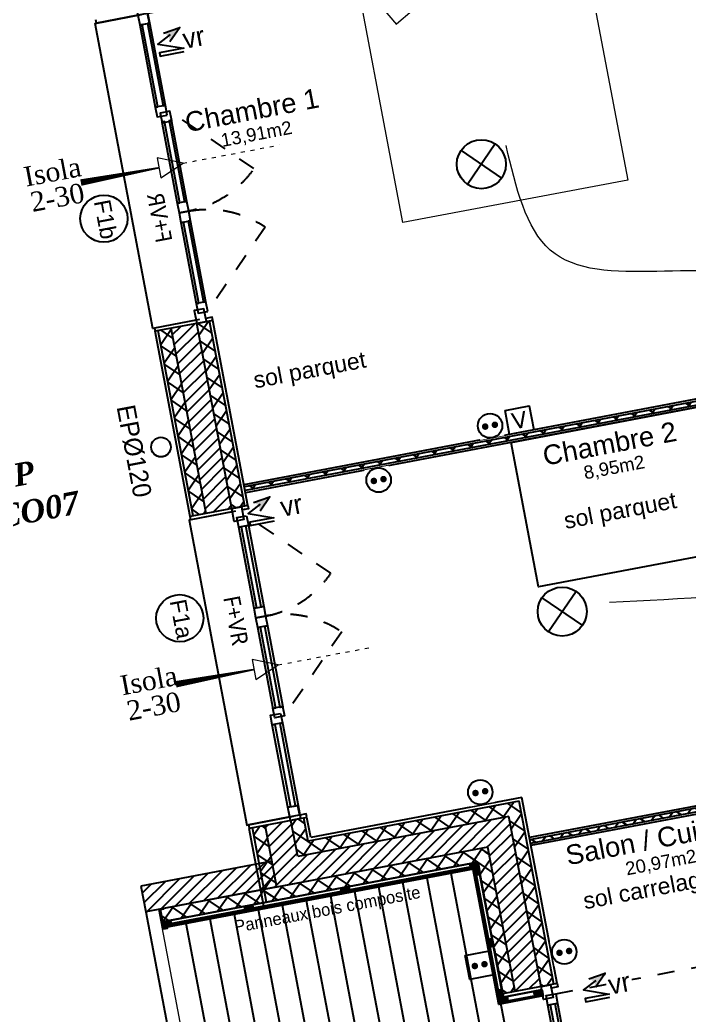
# Model space of a CAD drawing. Header units: centimetres. Extents: x 209280 to 319866, y -365283 to -277503.
# Drawn here: x 214149 to 218243, y -330069 to -323979 of the extents above; entities that cross this region are included whole.
import ezdxf

# ---------------------------------------------------------------- set-up
doc = ezdxf.new("R2010")
doc.units = ezdxf.units.CM
doc.linetypes.add('ACAD_ISO03W100', pattern=[30, 12, -18])
doc.linetypes.add('Style de ligne -1', pattern=[0.41664, 0.20828, -0.20836])
doc.layers.get('0').update_dxf_attribs({"color": 252})
for name, color, linetype in [('3-BAT C-Niveau 1', 252, 'Continuous'), ('prlm-EAU-EPEXT', 145, 'Continuous'), ('prlm-VMC', 93, 'Continuous')]:
    doc.layers.add(name, color=color, linetype=linetype)
doc.layers.add('prlm-ELEC-CFA', color=1, linetype='Continuous', lineweight=25)
doc.layers.add('prlm-ELEC-CFO', color=1, linetype='Continuous', lineweight=25)
doc.layers.add('prlm-ZEROPLOT', color=254, linetype='Continuous', plot=False)
doc.styles.add('Futura Book', font='')
doc.styles.add('Futura Std Book', font='')
doc.styles.add('Helvetica', font='arial.ttf')
doc.styles.add('Lucida Grande', font='')
doc.styles.add('prlm-eau-ep', font='timesbi.ttf', dxfattribs={"height": 18})
doc.styles.add('prlm-elec-cfo', font='comic.ttf', dxfattribs={"height": 12})
doc.styles.add('prlm-vmc', font='pala.ttf', dxfattribs={"height": 14})
doc.styles.get("Standard").update_dxf_attribs({"font": 'isocp.shx', "height": 100})
doc.styles.get('Futura Book').set_extended_font_data('Futura Book')
doc.styles.get('Futura Std Book').set_extended_font_data('Futura Std Book')
doc.styles.get('Lucida Grande').set_extended_font_data('Lucida Grande')
pattern_1 = [(145.723595, (88960.93, 134700.79), (-45.054865, -66.106423), []), (235.723595, (88960.93, 134700.79), (-66.106423, 45.054865), [])]
pattern_2 = [(45, (89146.82, 134700.79), (-31.2347524, 39.0434405), [])]
pattern_3 = [(45, (0, 0), (0, -1), [])]

# ---------------------------------------------------------------- blocks, each defined once
blk = doc.blocks.new('FENETRE TYPE 1')
at = {"linetype": 'Style de ligne -1', "ltscale": 50.8}
for p, q in [((48.17, 60.17), (4, 16)), ((84.68, 59.99), (128.67, 16))]:
    blk.add_line(p, q, dxfattribs=at)
at = {"linetype": 'Continuous'}
blk.add_line((0, 16), (0, 14), dxfattribs=at)
at = {"linetype": 'Continuous', "lineweight": 25, "flags": 128}
for points in [[(-2, 18), (0, 18), (0, 14)], [(192, 18), (190, 18), (190, 14)], [(0, 8), (0, -18), (-2, -18)], [(190, 7.7), (190, -18), (192, -18)]]:
    blk.add_lwpolyline(points, dxfattribs=at)
at = {"linetype": 'Continuous', "flags": 128}
for points in [[(-2, 14), (6, 14), (6, 8), (-2, 8)], [(4, 16), (10, 16), (10, 10), (4, 10)], [(10, 16), (60.46, 16), (60.46, 14.5), (10, 14.5)], [(60.46, 16), (66.46, 16), (66.46, 10), (60.46, 10)], [(66.46, 16), (72.46, 16), (72.46, 10), (66.46, 10)], [(72.46, 16), (123.05, 16), (123.05, 14.5), (72.46, 14.5)], [(122.67, 16), (128.67, 16), (128.67, 10), (122.67, 10)], [(126.67, 14), (132.67, 14), (132.67, 7.7), (126.67, 7.7)], [(132.67, 14), (184, 14), (184, 12.5), (132.67, 12.5)], [(184, 14), (192.25, 14), (192.25, 7.7), (184, 7.7)], [(184, 13.7), (190, 13.7), (190, 7.7), (184, 7.7)], [(10, 11.5), (60.46, 11.5), (60.46, 10), (10, 10)], [(72.46, 11.5), (123.05, 11.5), (123.05, 10), (72.46, 10)], [(132.67, 9.2), (184, 9.2), (184, 7.7), (132.67, 7.7)]]:
    blk.add_lwpolyline(points, close=True, dxfattribs=at)
blk.add_lwpolyline([(0, 10), (0, -19), (190, -19), (190, 10)], dxfattribs=at)
at = {"linetype": 'Style de ligne -1', "ltscale": 50.8}
for centre, radius, start, end in [((4, 16), 62.46, 360, 45), ((128.67, 16), 62.21, 136.63922, 180)]:
    blk.add_arc(centre, radius, start, end, dxfattribs=at)
at = {"insert": (50.38, 2.81), "char_height": 10.161, "attachment_point": 1, "line_spacing_factor": 0.978845, "style": 'Lucida Grande'}
blk.add_mtext('F+VR ', dxfattribs=at)
blk = doc.blocks.new('Groupe-208-1')
at = {"linetype": 'Continuous'}
blk.add_circle((12616.63, -46234.12), 14.45, dxfattribs=at)
at = {"insert": (12620.33, -46221.71), "char_height": 10.087, "attachment_point": 1, "rotation": 280.72359, "line_spacing_factor": 0.834288, "style": 'Helvetica'}
blk.add_mtext('F1a', dxfattribs=at)
blk = doc.blocks.new('Groupe-217-1')
at = {"linetype": 'Continuous'}
blk.add_circle((12570.19, -45989.55), 14.45, dxfattribs=at)
at = {"insert": (12573.89, -45977.14), "char_height": 10.087, "attachment_point": 1, "rotation": 280.72359, "line_spacing_factor": 0.834288, "style": 'Helvetica'}
blk.add_mtext('F1b', dxfattribs=at)
blk = doc.blocks.new('Groupe-257-1')
at = {"linetype": 'Continuous'}
blk.add_circle((12605.1, -46129.36), 6, dxfattribs=at)
at = {"insert": (12589.05, -46102.64), "char_height": 11.327, "attachment_point": 1, "rotation": 280.72359, "line_spacing_factor": 0.962448, "style": 'Futura Std Book'}
blk.add_mtext('EPØ120', dxfattribs=at)
blk = doc.blocks.new('Groupe-316-1')
at = {"linetype": 'Continuous'}
for p, q in [((12836.02, -46752.81), (12767.9, -46393.12)), ((12850.76, -46750.02), (12782.64, -46390.32)), ((12806.55, -46758.39), (12738.43, -46398.7)), ((12821.29, -46755.6), (12753.17, -46395.91)), ((12762.33, -46766.77), (12694.21, -46407.07)), ((12777.07, -46763.98), (12708.95, -46404.28)), ((12791.81, -46761.19), (12723.69, -46401.49)), ((12736.58, -46792), (12664.74, -46412.65)), ((12747.6, -46769.56), (12679.48, -46409.86)), ((12707.1, -46797.59), (12635.26, -46418.24)), ((12721.84, -46794.79), (12650, -46415.44)), ((12692.37, -46800.38), (12620.52, -46421.03))]:
    blk.add_line(p, q, dxfattribs=at)
blk = doc.blocks.new('PORTE FENETRE TYPE 1')
at = {"linetype": 'Style de ligne -1', "ltscale": 50.8}
for p, q in [((4, 16), (4, 105)), ((182, 105), (182, 16))]:
    blk.add_line(p, q, dxfattribs=at)
at = {"linetype": 'Continuous', "lineweight": 25, "flags": 128}
for points in [[(-2, 18), (0, 18), (0, 14)], [(272, 18), (270, 18), (270, 14)], [(0, 8), (0, -18), (-2, -18)], [(270, 8), (270, -18), (272, -18)]]:
    blk.add_lwpolyline(points, dxfattribs=at)
at = {"linetype": 'Continuous', "flags": 128}
for points in [[(-2, 14), (6, 14), (6, 8), (-2, 8)], [(4, 16), (10, 16), (10, 10), (4, 10)], [(10, 16), (87, 16), (87, 14.5), (10, 14.5)], [(87, 16), (93, 16), (93, 10), (87, 10)], [(93, 16), (99, 16), (99, 10), (93, 10)], [(99, 16), (176, 16), (176, 14.5), (99, 14.5)], [(176, 16), (182, 16), (182, 10), (176, 10)], [(180, 14), (186, 14), (186, 8), (180, 8)], [(186, 14), (264, 14), (264, 12.5), (186, 12.5)], [(264, 14), (270, 14), (270, 8), (264, 8)], [(264, 14), (272, 14), (272, 8), (264, 8)], [(10, 11.5), (87, 11.5), (87, 10), (10, 10)], [(99, 11.5), (176, 11.5), (176, 10), (99, 10)], [(186, 9.5), (264, 9.5), (264, 8), (186, 8)]]:
    blk.add_lwpolyline(points, close=True, dxfattribs=at)
at = {"linetype": 'Style de ligne -1', "ltscale": 50.8}
for centre, start, end in [((4, 16), 360, 90), ((182, 16), 90, 180)]:
    blk.add_arc(centre, 89, start, end, dxfattribs=at)
at = {"insert": (74.62, 0.04), "char_height": 10.161, "attachment_point": 1, "line_spacing_factor": 0.978845, "style": 'Lucida Grande'}
blk.add_mtext('PF+VR ', dxfattribs=at)
blk = doc.blocks.new('Groupe-346-1')
at = {"linetype": 'Continuous'}
h = blk.add_hatch(dxfattribs=at)
h.set_pattern_fill('BOIS 45', color=256, style=0, pattern_type=2)
h.set_pattern_definition(pattern_3)
h.paths.add_polyline_path([(12794.08, -46384.44), (12798.99, -46383.51), (12799.49, -46386.16), (12794.58, -46387.09)])
h = blk.add_hatch(dxfattribs=at)
h.set_pattern_fill('BOIS 45', color=256, style=0, pattern_type=2)
h.set_pattern_definition(pattern_3)
h.paths.add_polyline_path([(12799.49, -46386.16), (12800.42, -46391.07), (12797.77, -46391.57), (12796.84, -46386.66)])
h = blk.add_hatch(dxfattribs=at)
h.set_pattern_fill('BOIS 45', color=256, style=0, pattern_type=2)
h.set_pattern_definition(pattern_3)
h.paths.add_polyline_path([(12715.15, -46399.38), (12720.06, -46398.45), (12720.56, -46401.11), (12715.65, -46402.04)])
h = blk.add_hatch(dxfattribs=at)
h.set_pattern_fill('BOIS 45', color=256, style=0, pattern_type=2)
h.set_pattern_definition(pattern_3)
h.paths.add_polyline_path([(12656.2, -46410.55), (12661.11, -46409.62), (12661.61, -46412.27), (12656.7, -46413.2)])
h = blk.add_hatch(dxfattribs=at)
h.set_pattern_fill('BOIS 45', color=256, style=0, pattern_type=2)
h.set_pattern_definition(pattern_3)
h.paths.add_polyline_path([(12606.09, -46420.04), (12611, -46419.11), (12611.5, -46421.76), (12606.59, -46422.69)])
h = blk.add_hatch(dxfattribs=at)
h.set_pattern_fill('BOIS 45', color=256, style=0, pattern_type=2)
h.set_pattern_definition(pattern_3)
h.paths.add_polyline_path([(12807.81, -46430.08), (12808.74, -46434.99), (12806.09, -46435.49), (12805.16, -46430.58)])
h = blk.add_hatch(dxfattribs=at)
h.set_pattern_fill('BOIS 45', color=256, style=0, pattern_type=2)
h.set_pattern_definition(pattern_3)
h.paths.add_polyline_path([(12811.99, -46466.66), (12811.06, -46461.75), (12813.71, -46461.25), (12814.64, -46466.16)])
h = blk.add_hatch(dxfattribs=at)
h.set_pattern_fill('BOIS 45', color=256, style=0, pattern_type=2)
h.set_pattern_definition(pattern_3)
h.paths.add_polyline_path([(12811.99, -46466.66), (12811.06, -46461.75), (12813.71, -46461.25), (12814.64, -46466.16)])
h = blk.add_hatch(dxfattribs=at)
h.set_pattern_fill('BOIS 45', color=256, style=0, pattern_type=2)
h.set_pattern_definition(pattern_3)
h.paths.add_polyline_path([(12838.72, -46464.35), (12833.81, -46465.28), (12833.31, -46462.62), (12838.22, -46461.69)])
h = blk.add_hatch(dxfattribs=at)
h.set_pattern_fill('BOIS 45', color=256, style=0, pattern_type=2)
h.set_pattern_definition(pattern_3)
h.paths.add_polyline_path([(12838.72, -46464.35), (12833.81, -46465.28), (12833.31, -46462.62), (12838.22, -46461.69)])
h = blk.add_hatch(dxfattribs=at)
h.set_pattern_fill('BOIS 45', color=256, style=0, pattern_type=2)
h.set_pattern_definition(pattern_3)
h.paths.add_polyline_path([(12817.4, -46468.38), (12812.49, -46469.31), (12811.99, -46466.66), (12816.9, -46465.73)])
h = blk.add_hatch(dxfattribs=at)
h.set_pattern_fill('BOIS 45', color=256, style=0, pattern_type=2)
h.set_pattern_definition(pattern_3)
h.paths.add_polyline_path([(12817.4, -46468.38), (12812.49, -46469.31), (12811.99, -46466.66), (12816.9, -46465.73)])
at = {"linetype": 'Continuous', "flags": 128}
for points in [[(12808.99, -46436.31), (12814.61, -46465.99), (12838.15, -46461.54), (12838.68, -46464.35), (12812.49, -46469.31), (12796.83, -46386.62), (12606.58, -46422.65), (12606.09, -46420.04), (12798.99, -46383.51), (12799.48, -46386.12), (12799.29, -46386.16), (12808.79, -46436.34)], [(12795.89, -46386.8), (12796.07, -46387.78), (12606.77, -46423.63), (12606.58, -46422.65)], [(12794.08, -46384.44), (12798.99, -46383.51), (12799.49, -46386.16), (12794.58, -46387.09)], [(12812.72, -46470.29), (12811.73, -46470.47), (12795.9, -46386.84), (12796.88, -46386.65)], [(12799.49, -46386.16), (12800.42, -46391.07), (12797.77, -46391.57), (12796.84, -46386.66)], [(12715.15, -46399.38), (12720.06, -46398.45), (12720.56, -46401.11), (12715.65, -46402.04)], [(12656.2, -46410.55), (12661.11, -46409.62), (12661.61, -46412.27), (12656.7, -46413.2)], [(12606.09, -46420.04), (12611, -46419.11), (12611.5, -46421.76), (12606.59, -46422.69)], [(12807.81, -46430.08), (12808.74, -46434.99), (12806.09, -46435.49), (12805.16, -46430.58)], [(12811.99, -46466.66), (12811.06, -46461.75), (12813.71, -46461.25), (12814.64, -46466.16)], [(12811.99, -46466.66), (12811.06, -46461.75), (12813.71, -46461.25), (12814.64, -46466.16)], [(12838.72, -46464.35), (12833.81, -46465.28), (12833.31, -46462.62), (12838.22, -46461.69)], [(12838.72, -46464.35), (12833.81, -46465.28), (12833.31, -46462.62), (12838.22, -46461.69)], [(12817.4, -46468.38), (12812.49, -46469.31), (12811.99, -46466.66), (12816.9, -46465.73)], [(12817.4, -46468.38), (12812.49, -46469.31), (12811.99, -46466.66), (12816.9, -46465.73)], [(12812.68, -46470.3), (12812.49, -46469.31), (12838.68, -46464.35), (12838.87, -46465.34)], [(12812.68, -46470.3), (12812.49, -46469.31), (12838.68, -46464.35), (12838.87, -46465.34)]]:
    blk.add_lwpolyline(points, close=True, dxfattribs=at)
blk = doc.blocks.new('xi.epext')
at = {"layer": 'prlm-EAU-EPEXT', "color": 0, "linetype": 'ByBlock', "lineweight": -2}
blk.add_circle((0, 0), 5, dxfattribs=at)
blk = doc.blocks.new('xi.EA')
at = {"layer": 'prlm-VMC', "color": 0, "linetype": 'ByBlock', "lineweight": 5, "flags": 128}
blk.add_lwpolyline([(-6.17, -15), (6.17, -15), (0, 0)], close=True, dxfattribs=at)
at = {"layer": 'prlm-VMC', "color": 0, "linetype": 'ByBlock', "lineweight": -2, "flags": 128}
blk.add_lwpolyline([(0, -15, 1, 4, 0), (0, -63.63, 1, 1, 0)], format="xyseb", dxfattribs=at)
at = {"layer": 'prlm-VMC', "color": 0, "linetype": 'ByBlock', "lineweight": 5}
blk.add_solid([(0, 0), (6.17, -15), (-6.17, -15), (0, 0)], dxfattribs=at)
at = {"layer": 'prlm-ZEROPLOT', "color": 250, "linetype": 'ACAD_ISO03W100', "lineweight": 0, "ltscale": 0.2}
blk.add_lwpolyline([(0, 0), (0, 60)], dxfattribs=at)
blk = doc.blocks.new('xi.VR')
at = {"layer": 'prlm-ELEC-CFO', "lineweight": 5}
blk.add_hatch(color=0, dxfattribs=at).paths.add_polyline_path([(-3, 6), (-0.1, 3.7), (0, 0), (7.5, 7.5)])
at = {"layer": 'prlm-ELEC-CFO', "color": 0}
for points in [[(-3, 6), (7.5, 7.5), (0, 0)], [(0.95, 4.23), (-7.5, 0), (7.5, -5.5), (-7.5, -5.5), (-7.5, -7.5), (7.5, -7.5)]]:
    blk.add_lwpolyline(points, dxfattribs=at)
blk = doc.blocks.new('xi.PC')
at = {"color": 0, "lineweight": 5}
blk.add_wipeout([(-7.5, -7.5), (7.5, -7.5), (7.5, 7.5), (-7.5, 7.5)], dxfattribs=at).dxf.layer = 'prlm-ELEC-CFO'
at = {"layer": 'prlm-ELEC-CFO', "color": 0, "linetype": 'ByBlock', "lineweight": 5, "const_width": 2}
for points in [[(-4, 0, 1), (-2, 0, 1)], [(2, 0, 1), (4, 0, 1)]]:
    blk.add_lwpolyline(points, format="xyb", close=True, dxfattribs=at)
at = {"layer": 'prlm-ELEC-CFO', "color": 0, "linetype": 'ByBlock', "lineweight": -2}
blk.add_circle((0, 0), 7.5, dxfattribs=at)
blk = doc.blocks.new('xi.PC-EXT')
at = {"layer": 'prlm-ELEC-CFO', "color": 0, "linetype": 'ByBlock', "lineweight": -2, "flags": 128}
blk.add_lwpolyline([(-7.5, 7.5), (7.5, 7.5), (7.5, -7.5), (-7.5, -7.5)], close=True, dxfattribs=at)
at = {"layer": 'prlm-ELEC-CFO', "color": 0, "linetype": 'ByBlock', "lineweight": 5, "const_width": 2}
for points in [[(-4, 0, 1), (-2, 0, 1)], [(2, 0, 1), (4, 0, 1)]]:
    blk.add_lwpolyline(points, format="xyb", close=True, dxfattribs=at)
blk = doc.blocks.new('xi.PTCE')
at = {"layer": 'prlm-ELEC-CFO', "color": 0}
for points in [[(-10.61, 10.61), (10.61, -10.61)], [(10.61, 10.61), (-10.61, -10.61)]]:
    blk.add_lwpolyline(points, dxfattribs=at)
at = {"layer": 'prlm-ELEC-CFO', "color": 0, "linetype": 'ByBlock'}
blk.add_circle((0, 0), 15, dxfattribs=at)
blk = doc.blocks.new('xi.TV')
at = {"layer": 'prlm-ELEC-CFA', "color": 0, "linetype": 'ByBlock', "lineweight": -2, "flags": 128}
blk.add_lwpolyline([(-7.5, 7.5), (7.5, 7.5), (7.5, -7.5), (-7.5, -7.5)], close=True, dxfattribs=at)
at = {"layer": 'prlm-ELEC-CFA', "color": 0, "linetype": 'ByBlock', "insert": (0, 0), "char_height": 10, "width": 11.36, "attachment_point": 5}
blk.add_mtext('{\\fVerdana|b0|i0|c0|p34;V}', dxfattribs=at)
blk = doc.blocks.new('Groupe-41-1')
at = {"linetype": 'Continuous', "lineweight": 18}
for p, q in [((12855.34, -45779.28), (12717.79, -45805.33)), ((12855.34, -45779.28), (12749.24, -45870.62)), ((12724.76, -45842.19), (12717.78, -45805.26)), ((12724.76, -45842.19), (12749.29, -45870.67))]:
    blk.add_line(p, q, dxfattribs=at)
at = {"linetype": 'Continuous'}
blk.add_line((12855.34, -45779.28), (12724.76, -45842.19), dxfattribs=at)
at = {"linetype": 'Continuous', "lineweight": 18, "flags": 128}
blk.add_lwpolyline([(12890.7, -45965.96), (12753.14, -45992.01), (12717.79, -45805.33), (12855.34, -45779.28)], close=True, dxfattribs=at)
blk = doc.blocks.new('Groupe-42-1')
at = {"linetype": 'Continuous', "lineweight": 18}
for p, q in [((13006.05, -46091.17), (12950.52, -46174.2)), ((13006.05, -46091.17), (12985.93, -46186.59)), ((12985.93, -46186.59), (12950.46, -46174.17)), ((12985.93, -46186.59), (13022.86, -46179.58))]:
    blk.add_line(p, q, dxfattribs=at)
at = {"linetype": 'Continuous', "flags": 128}
blk.add_lwpolyline([(13006.05, -46091.17), (13022.79, -46179.6), (12836.11, -46214.95), (12819.36, -46126.53)], close=True, dxfattribs=at)
blk = doc.blocks.new('Sol carrelage')
at = {"insert": (0, -0.78), "char_height": 10.0872, "attachment_point": 2, "line_spacing_factor": 0.834288, "style": 'Helvetica'}
blk.add_mtext('sol carrelage', dxfattribs=at)
blk = doc.blocks.new('Sol parquet')
at = {"insert": (0, -0.78), "char_height": 10.0872, "attachment_point": 2, "line_spacing_factor": 0.834288, "style": 'Helvetica'}
blk.add_mtext('sol parquet', dxfattribs=at)

msp = doc.modelspace()

# ---------------------------------------------------------------- hatches: boundary and pattern name
at = {"linetype": 'Continuous'}
h = msp.add_hatch(dxfattribs=at)
h.set_pattern_fill('02_ISOLANT', color=256, scale=10, angle=-169.2764053, style=0, pattern_type=2)
h.set_pattern_definition([(235.723595, (88960.93, 134700.79), (66.106423, -45.054865), []), (325.723595, (88960.93, 134700.79), (-45.054865, -66.106423), [])])
h.paths.add_polyline_path([(219713.281, -326066.67), (219685.234, -326047.555), (215522.073, -326835.968), (215526.539, -326859.549)])
h = msp.add_hatch(dxfattribs=at)
h.set_pattern_fill('02_ISOLANT', color=256, scale=10, angle=-169.2542114, style=0, pattern_type=2)
h.set_pattern_definition([(235.745789, (88960.93, 134700.79), (66.12387, -45.029255), []), (325.745789, (88960.93, 134700.79), (-45.029255, -66.12387), [])])
h.paths.add_polyline_path([(220168.427, -328470.002), (220140.382, -328450.896), (217268.582, -328995.905), (217273.057, -329019.485)])
at = {"layer": '3-BAT C-Niveau 1', "linetype": 'Continuous'}
h = msp.add_hatch(dxfattribs=at)
h.set_pattern_fill('02_ISOLANT', color=256, scale=10, angle=100.7235947, style=0, pattern_type=2)
h.set_pattern_definition(pattern_1)
h.paths.add_polyline_path([(215209.787, -327014.188), (215288.389, -326999.303), (215073.762, -325865.979), (214995.159, -325880.865)])
h = msp.add_hatch(dxfattribs=at)
h.set_pattern_fill('MURS MACONNERIE-2', color=256, scale=10, style=0, pattern_type=2)
h.set_pattern_definition(pattern_2)
h.paths.add_polyline_path([(215288.389, -326999.303), (215445.595, -326969.531), (215230.968, -325836.208), (215073.762, -325865.979)])
h = msp.add_hatch(dxfattribs=at)
h.set_pattern_fill('02_ISOLANT', color=256, scale=10, angle=100.7235947, style=0, pattern_type=2)
h.set_pattern_definition(pattern_1)
h.paths.add_polyline_path([(215445.595, -326969.531), (215524.198, -326954.646), (215309.571, -325821.322), (215230.968, -325836.208)])
h = msp.add_hatch(dxfattribs=at)
h.set_pattern_fill('02_ISOLANT', color=256, scale=10, angle=-169.2764053, style=0, pattern_type=2)
h.set_pattern_definition([(235.723595, (88960.93, 134700.79), (66.106423, -45.054865), []), (325.723595, (88960.93, 134700.79), (-45.054865, -66.106423), [])])
h.paths.add_polyline_path([(217139.996, -328854.177), (217203.713, -328760.688), (215912.531, -329005.21), (215848.814, -329098.699)])
h = msp.add_hatch(dxfattribs=at)
h.set_pattern_fill('02_ISOLANT', color=256, scale=10, angle=100.7235947, style=0, pattern_type=2)
h.set_pattern_definition([(145.723595, (88960.93, 134700.79), (-45.054865, -66.106423), []), (235.723595, (88960.93, 134700.79), (-66.106423, 45.054865), [])])
h.paths.add_polyline_path([(217337.147, -329895.218), (217415.75, -329880.332), (217203.713, -328760.688), (217139.996, -328854.177)])
h = msp.add_hatch(dxfattribs=at)
h.set_pattern_fill('02_ISOLANT', color=256, scale=10, angle=100.7235947, style=0, pattern_type=2)
h.set_pattern_definition([(145.723595, (88960.93, 134700.79), (-45.054865, -66.106423), []), (235.723595, (88960.93, 134700.79), (-66.106423, 45.054865), [])])
h.paths.add_polyline_path([(215657.662, -329379.165), (215721.379, -329285.676), (215649.833, -328907.879), (215571.23, -328922.765)])
h = msp.add_hatch(dxfattribs=at)
h.set_pattern_fill('MURS MACONNERIE-2', color=256, scale=10, style=0, pattern_type=2)
h.set_pattern_definition(pattern_2)
h.paths.add_polyline_path([(215721.379, -329285.676), (215848.814, -329098.699), (215807.039, -328878.108), (215649.833, -328907.879)])
h = msp.add_hatch(dxfattribs=at)
h.set_pattern_fill('MURS MACONNERIE-2', color=256, scale=10, style=0, pattern_type=2)
h.set_pattern_definition(pattern_2)
h.paths.add_polyline_path([(217012.561, -329041.154), (217139.996, -328854.177), (215848.814, -329098.699), (215721.379, -329285.676)])
h = msp.add_hatch(dxfattribs=at)
h.set_pattern_fill('02_ISOLANT', color=256, scale=10, angle=100.7235947, style=0, pattern_type=2)
h.set_pattern_definition([(145.723595, (88960.93, 134700.79), (-45.054865, -66.106423), []), (235.723595, (88960.93, 134700.79), (-66.106423, 45.054865), [])])
h.paths.add_polyline_path([(215848.814, -329098.699), (215912.531, -329005.21), (215885.642, -328863.222), (215807.039, -328878.108)])
h = msp.add_hatch(dxfattribs=at)
h.set_pattern_fill('MURS MACONNERIE-2', color=256, scale=10, style=0, pattern_type=2)
h.set_pattern_definition(pattern_2)
h.paths.add_polyline_path([(217179.941, -329924.989), (217337.147, -329895.218), (217139.996, -328854.177), (217012.561, -329041.154)])
h = msp.add_hatch(dxfattribs=at)
h.set_pattern_fill('02_ISOLANT', color=256, scale=10, angle=-169.2764053, style=0, pattern_type=2)
h.set_pattern_definition([(235.723595, (88960.93, 134700.79), (66.106423, -45.054865), []), (325.723595, (88960.93, 134700.79), (-45.054865, -66.106423), [])])
h.paths.add_polyline_path([(216950.809, -329134.27), (216935.924, -329055.668), (215006.924, -329420.979), (215021.81, -329499.582)])
h = msp.add_hatch(dxfattribs=at)
h.set_pattern_fill('02_ISOLANT', color=256, scale=10, angle=-169.2764053, style=0, pattern_type=2)
h.set_pattern_definition([(235.723595, (88960.93, 134700.79), (66.106423, -45.054865), []), (325.723595, (88960.93, 134700.79), (-45.054865, -66.106423), [])])
h.paths.add_polyline_path([(216948.844, -329134.643), (217012.561, -329041.154), (215721.379, -329285.676), (215657.662, -329379.165)])
h = msp.add_hatch(dxfattribs=at)
h.set_pattern_fill('02_ISOLANT', color=256, scale=10, angle=100.7235947, style=0, pattern_type=2)
h.set_pattern_definition([(145.723595, (88960.93, 134700.79), (-45.054865, -66.106423), []), (235.723595, (88960.93, 134700.79), (-66.106423, 45.054865), [])])
h.paths.add_polyline_path([(217101.338, -329939.875), (217179.941, -329924.989), (217012.561, -329041.154), (216948.844, -329134.643)])
h = msp.add_hatch(dxfattribs=at)
h.set_pattern_fill('MURS MACONNERIE-2', color=256, scale=10, style=0, pattern_type=2)
h.set_pattern_definition(pattern_2)
h.paths.add_polyline_path([(215723.012, -329285.367), (215693.241, -329128.161), (214888.725, -329280.519), (214918.496, -329437.725)])

# ---------------------------------------------------------------- linework, layer by layer
at = {"linetype": 'Continuous', "lineweight": 25}
for p, q in [((219670.043, -326037.201), (215519.654, -326823.195)), ((219021.379, -326210.933), (215528.958, -326872.322)), ((220125.191, -328440.547), (217266.158, -328983.133)), ((220183.618, -328480.351), (217275.481, -329032.257))]:
    msp.add_line(p, q, dxfattribs=at)
at = {"linetype": 'Continuous'}
for p, q in [((219685.234, -326047.555), (215522.073, -326835.968)), ((219685.234, -326047.555), (215522.073, -326835.968)), ((219713.281, -326066.67), (215526.539, -326859.549)), ((219713.281, -326066.67), (215526.539, -326859.549)), ((219728.473, -326077.024), (215528.958, -326872.322)), ((220140.382, -328450.896), (217268.582, -328995.905)), ((220140.382, -328450.896), (217268.582, -328995.905)), ((220168.427, -328470.002), (217273.057, -329019.485)), ((220168.427, -328470.002), (217273.057, -329019.485)), ((220183.618, -328480.351), (217275.481, -329032.257))]:
    msp.add_line(p, q, dxfattribs=at)
at = {"layer": '3-BAT C-Niveau 1', "linetype": 'Continuous', "lineweight": 25}
for p, q in [((215329.222, -325817.601), (214975.509, -325884.586)), ((215288.389, -326999.303), (215073.762, -325865.979)), ((215445.595, -326969.531), (215230.968, -325836.208)), ((215543.849, -326950.924), (215329.222, -325817.601)), ((215190.136, -327017.91), (214975.509, -325884.586)), ((215543.849, -326950.924), (215190.136, -327017.91)), ((217219.642, -328737.316), (215928.46, -328981.838)), ((217435.4, -329876.611), (217219.642, -328737.316)), ((215905.292, -328859.501), (215551.579, -328926.486)), ((215721.379, -329285.676), (215649.833, -328907.879)), ((215848.814, -329098.699), (215807.039, -328878.108)), ((217139.996, -328854.177), (215848.814, -329098.699)), ((215928.46, -328981.838), (215905.292, -328859.501)), ((217337.147, -329895.218), (217139.996, -328854.177)), ((215641.733, -329402.537), (215551.579, -328926.486)), ((216935.924, -329055.668), (215006.924, -329420.979)), ((217012.561, -329041.154), (215721.379, -329285.676)), ((217179.941, -329924.989), (217012.561, -329041.154)), ((216954.531, -329153.921), (215025.531, -329519.232)), ((216932.915, -329158.015), (215641.733, -329402.537)), ((217081.687, -329943.597), (216932.915, -329158.015)), ((217435.4, -329876.611), (217081.687, -329943.597))]:
    msp.add_line(p, q, dxfattribs=at)
at = {"layer": '3-BAT C-Niveau 1', "linetype": 'Continuous'}
for p, q in [((215288.389, -326999.303), (215073.762, -325865.979)), ((215524.198, -326954.646), (215309.571, -325821.322)), ((215543.849, -326950.924), (215329.222, -325817.601)), ((215190.136, -327017.91), (214975.509, -325884.586)), ((215209.787, -327014.188), (214995.159, -325880.865)), ((217203.713, -328760.688), (215912.531, -329005.21)), ((217219.642, -328737.316), (215928.46, -328981.838)), ((217415.75, -329880.332), (217203.713, -328760.688)), ((217435.4, -329876.611), (217219.642, -328737.316)), ((215721.379, -329285.676), (215649.833, -328907.879)), ((215912.531, -329005.21), (215885.642, -328863.222)), ((215928.46, -328981.838), (215905.292, -328859.501)), ((215641.733, -329402.537), (215551.579, -328926.486)), ((215657.662, -329379.165), (215571.23, -328922.765)), ((216935.924, -329055.668), (215006.924, -329420.979)), ((217012.561, -329041.154), (215721.379, -329285.676)), ((217179.941, -329924.989), (217012.561, -329041.154)), ((215693.241, -329128.161), (214888.725, -329280.519)), ((216950.809, -329134.27), (215021.81, -329499.582)), ((216954.531, -329153.921), (215025.531, -329519.232)), ((216948.844, -329134.643), (215657.662, -329379.165)), ((217101.338, -329939.875), (216948.844, -329134.643)), ((216932.915, -329158.015), (215641.733, -329402.537)), ((217081.687, -329943.597), (216932.915, -329158.015)), ((214888.725, -329280.519), (214918.496, -329437.725)), ((215723.012, -329285.367), (214918.496, -329437.725))]:
    msp.add_line(p, q, dxfattribs=at)
at = {"layer": '3-BAT C-Niveau 1', "linetype": 'Continuous', "lineweight": 18}
for p, q in [((215693.241, -329128.161), (214888.725, -329280.519)), ((215723.012, -329285.367), (214918.496, -329437.725))]:
    msp.add_line(p, q, dxfattribs=at)
at = {"layer": '3-BAT C-Niveau 1', "linetype": 'Continuous', "flags": 128}
for points in [[(216325.917, -333015.806), (217617.17, -332771.174), (216932.915, -329158.015), (215641.733, -329402.537), (215623.038, -329304.3), (214918.496, -329437.725), (215673.542, -333424.694), (216378.084, -333291.269)], [(215006.924, -329420.977), (215029.906, -329542.332), (215052.504, -329538.053), (215052.047, -329535.637), (215031.414, -329539.545), (215009.261, -329422.57), (215029.894, -329418.662), (215029.522, -329416.697)]]:
    msp.add_lwpolyline(points, close=True, dxfattribs=at)
at = {"layer": '3-BAT C-Niveau 1', "linetype": 'Continuous', "lineweight": 18, "flags": 128}
msp.add_lwpolyline([(215673.542, -333424.694), (214918.496, -329437.725), (214997.099, -329422.839), (215752.145, -333409.808)], close=True, dxfattribs=at)
at = {"layer": 'prlm-ELEC-CFO', "lineweight": 13}
for points in [[(219274.635, -326049.923), (218784.696, -325588.622), (217393.637, -325387.378), (217123.277, -324748.011)], [(219617.652, -327346.506), (219084.169, -327437.57), (217755.777, -327543.968)]]:
    msp.add_spline(points, degree=3, dxfattribs=at)

# ---------------------------------------------------------------- block references
at = {"xscale": 10, "yscale": 10, "zscale": 10}
for name in ['Groupe-41-1', 'Groupe-42-1']:
    msp.add_blockref(name, (88960.928, 134700.79), dxfattribs=at)
for name, p, rotation in [('Sol parquet', (215910.585, -326062.358), 10.72359474385512), ('Sol parquet', (217810.138, -326922.809), 10.72359474380852), ('Sol carrelage', (217981.726, -329240.162), 10.72359474384293)]:
    msp.add_blockref(name, p, dxfattribs=dict(at, rotation=rotation))
at = {"layer": '3-BAT C-Niveau 1'}
for name, p, xscale, yscale, zscale, rotation in [('FENETRE TYPE 1', (215148.644, -325831.443), -9.999999999999998, 10, 10, 280.7235947438885), ('FENETRE TYPE 1', (215370.714, -327004.068), 9.999999999999998, 9.999999999999998, 9.999999999999998, 280.7235947438885), ('PORTE FENETRE TYPE 1', (217262.265, -329929.755), 10, 10, 10, 280.7235947438887)]:
    msp.add_blockref(name, p, dxfattribs=dict(at, xscale=xscale, yscale=yscale, zscale=zscale, rotation=rotation))
at = {"layer": '3-BAT C-Niveau 1', "xscale": 10, "yscale": 10, "zscale": 10}
for name in ['Groupe-217-1', 'Groupe-257-1', 'Groupe-208-1', 'Groupe-346-1', 'Groupe-316-1']:
    msp.add_blockref(name, (88960.928, 134700.79), dxfattribs=at)
at = {"layer": 'prlm-EAU-EPEXT', "xscale": 12, "yscale": 12, "zscale": 12, "rotation": 10.72360141139323}
msp.add_blockref('xi.epext', (215011.948, -326593.102), dxfattribs=at)
at = {"layer": 'prlm-ELEC-CFA', "xscale": 10, "yscale": 10, "zscale": 10, "rotation": 10.72360141139323}
msp.add_blockref('xi.TV', (217204.718, -326428.07), dxfattribs=at)
at = {"layer": 'prlm-ELEC-CFO', "xscale": 10, "yscale": 10, "zscale": 10, "rotation": 10.72360141139323}
for name, p in [('xi.PTCE', (216972.047, -324861.796)), ('xi.PTCE', (217466.782, -327599.911)), ('xi.PC-EXT', (216961.564, -329763.591))]:
    msp.add_blockref(name, p, dxfattribs=at)

# ---------------------------------------------------------------- texts
at = {"char_height": 120, "attachment_point": 2, "rotation": 10.7235947, "line_spacing_factor": 0.834288, "style": 'Helvetica'}
for s, insert in [('Chambre 1\\P{\\H0.6752x;13,91m2}\\P', (215557.282, -324471.867)), ('Chambre 2\\P{\\H0.6752x;8,95m2}\\P', (217745.644, -326512.452)), ('Salon / Cuisine\\P{\\H0.6752x;20,97m2}\\P', (218032.263, -328930.131))]:
    msp.add_mtext(s, dxfattribs=dict(at, insert=insert))
at = {"layer": '3-BAT C-Niveau 1', "insert": (215454.489, -329492.342), "char_height": 75.51649, "attachment_point": 1, "rotation": 10.7235947, "line_spacing_factor": 0.962448, "style": 'Futura Book'}
msp.add_mtext('Panneaux bois composite', dxfattribs=at)
at = {"layer": 'prlm-EAU-EPEXT', "insert": (213957.211, -326724.775), "char_height": 140, "attachment_point": 1, "rotation": 10.7236014, "style": 'prlm-eau-ep'}
msp.add_mtext_dynamic_manual_height_columns('EP CO07', width=91.58378, gutter_width=75, heights=[0], dxfattribs=at)
at = {"layer": 'prlm-VMC', "insert": (214952.854, -328100.723), "char_height": 120, "width": 173.97926, "attachment_point": 5, "rotation": 10.7236014, "line_spacing_factor": 0.8, "style": 'prlm-vmc', "bg_fill": 3, "box_fill_scale": 1.1, "bg_fill_color": 256, "bg_fill_transparency": 0}
msp.add_mtext('Isola\\P2-30', dxfattribs=at)

# ---------------------------------------------------------------- next in the draw order: block references
at = {"layer": 'prlm-ELEC-CFO', "xscale": 10, "yscale": 10, "zscale": 10, "rotation": 10.72360141139323}
for p in [(217025.184, -326462.07), (216343.833, -326794.673), (216965.725, -328704.91), (217479.388, -329682.679)]:
    msp.add_blockref('xi.PC', p, dxfattribs=at)
at = {"layer": 'prlm-VMC', "xscale": 10, "yscale": 10, "zscale": 10, "rotation": 280.7237390926549}
msp.add_blockref('xi.EA', (215728.568, -327926.337), dxfattribs=at)

# ---------------------------------------------------------------- next in the draw order: texts
at = {"layer": 'prlm-ELEC-CFO', "lineweight": 20, "char_height": 120, "attachment_point": 5, "rotation": 10.7236014, "line_spacing_factor": 0.8, "style": 'prlm-elec-cfo', "bg_fill": 3, "box_fill_scale": 1.1, "bg_fill_color": 256, "bg_fill_transparency": 0}
for insert in [(215211.806, -324084.727), (215809.393, -326948.945), (217815.383, -329873.311)]:
    msp.add_mtext('vr', dxfattribs=dict(at, insert=insert))
at = {"layer": 'prlm-VMC', "insert": (214363.148, -324986.825), "char_height": 120, "width": 173.97926, "attachment_point": 5, "rotation": 10.7236014, "line_spacing_factor": 0.8, "style": 'prlm-vmc', "bg_fill": 3, "box_fill_scale": 1.1, "bg_fill_color": 256, "bg_fill_transparency": 0}
msp.add_mtext('Isola\\P2-30', dxfattribs=at)

# ---------------------------------------------------------------- next in the draw order: block references
at = {"layer": 'prlm-ELEC-CFO', "xscale": 10, "yscale": 10, "zscale": 10, "rotation": 10.72360141139323}
for p in [(215067.201, -324112.112), (215618.17, -326985.158), (217670.778, -329900.696)]:
    msp.add_blockref('xi.VR', p, dxfattribs=at)
at = {"layer": 'prlm-VMC', "xscale": 10, "yscale": 10, "zscale": 10, "rotation": 280.723500969445}
msp.add_blockref('xi.EA', (215147.047, -324855.653), dxfattribs=at)

doc.saveas('drawing.dxf')
